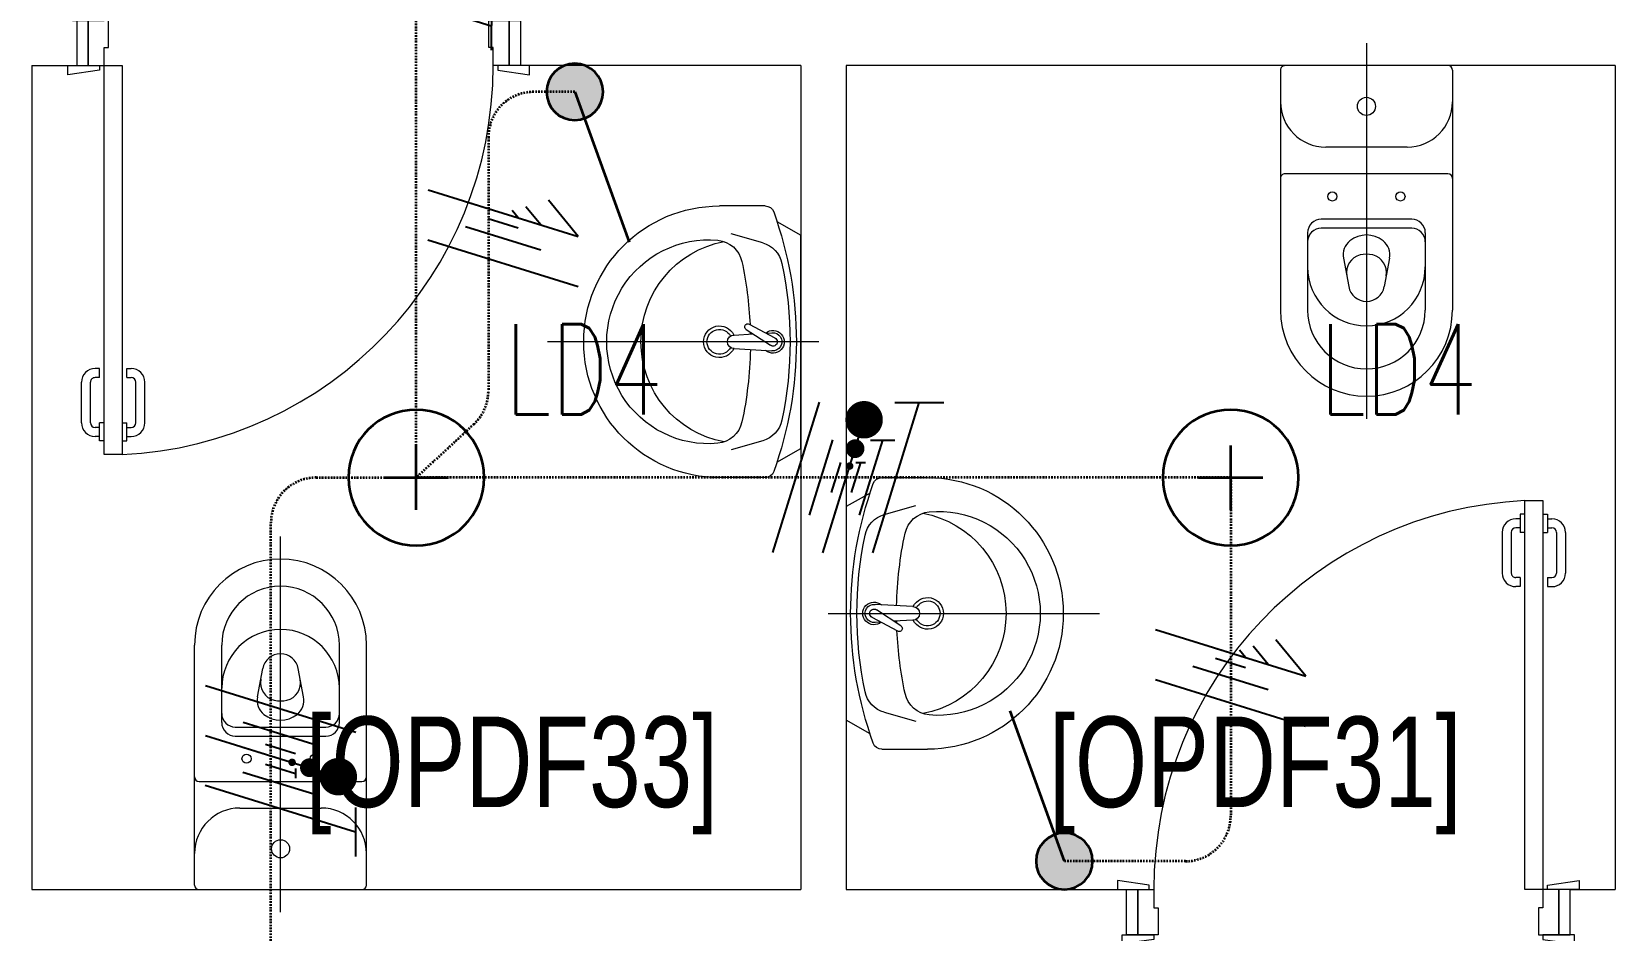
# Model space of a CAD drawing. Extents: x -12260 to 184725, y -29287 to 19916.
# Drawn here: x 34976 to 38476, y -8820 to -6835 of the extents above; entities that cross this region are included whole.
import ezdxf
from ezdxf.enums import TextEntityAlignment as Align

# ---------------------------------------------------------------- set-up
doc = ezdxf.new("R2010")
doc.units = 0
doc.header["$LTSCALE"] = 0.25
doc.linetypes.add('DASHDOT', pattern=[25.4, 12.7, -6.35, 0, -6.35])
for name, color, linetype, lineweight in [('01-First Floor-FUR$0$72_EGR_BASE_TEXT', 252, 'Continuous', 5), ('01-First Floor-FUR$0$SANIT', 250, 'Continuous', 5), ('01-First Floor-FUR$0$Walls', 251, 'Continuous', 5), ('01-First Floor-FUR$0$Wooden Joinery', 251, 'Continuous', 5), ('E-LITE-CIRC-NUMB', 6, 'Continuous', 25), ('E-LITE-CLNG @ 100', 150, 'Continuous', 35), ('E-LITE-CLNG-CNDT', 6, 'DASHDOT', 35), ('E-LITE-CTRL', 6, 'Continuous', 25), ('E-LITE-IDEN', 6, 'Continuous', 25), ('E-LITE-SWCH @ 100', 3, 'Continuous', 35), ('E-POWR-WIRE', 6, 'Continuous', 25), ('E-POWR-WIRE @ 100', 6, 'Continuous', 25), ('E-POWR-WIRE @ 20', 6, 'Continuous', 25), ('E-POWR-WIRE @ 50', 6, 'Continuous', 25)]:
    doc.layers.add(name, color=color, linetype=linetype, lineweight=lineweight)
doc.styles.add('01-First Floor-FUR$0$X3G_ENTITY_9F38', font='swisscl.ttf', dxfattribs={"height": 0.2})
doc.styles.add('DC_SIMPLEX', font='SIMPLEX.shx', dxfattribs={"width": 0.7})

# ---------------------------------------------------------------- blocks, each defined once
blk = doc.blocks.new('DC_LT-CL-Point')
for p, q in [((0, -0.711), (0, 0.711)), ((0.711, 0), (-0.711, 0))]:
    blk.add_line(p, q)
blk.add_circle((0, 0), 1.5)
at = {"layer": 'E-LITE-CIRC-NUMB', "style": 'DC_SIMPLEX', "width": 0.7, "flags": 8}
blk.add_attdef('CIRCUIT', text='', height=2, rotation=360, dxfattribs=at).set_placement((-3.364, 1.5), align=Align.RIGHT)
at = {"layer": 'E-LITE-CTRL', "style": 'DC_SIMPLEX', "width": 0.7, "flags": 8}
blk.add_attdef('CONTROL', (3.364, -3.498), '', height=2, rotation=360, dxfattribs=at)
at = {"layer": 'E-LITE-IDEN', "style": 'DC_SIMPLEX', "width": 0.7, "flags": 8}
blk.add_attdef('TYPE', (3.364, 1.5), '', height=2, rotation=360, dxfattribs=at)
blk = doc.blocks.new('*U33')
blk.add_hatch(color=256).paths.add_polyline_path([(-0.625, -0.625, 1), (0.625, -0.625, 1)])
blk.add_line((0, -0.625), (-1.2, -3.947))
blk.add_circle((0, -0.625), 0.625)
at = {"layer": 'E-LITE-CTRL', "style": 'DC_SIMPLEX', "width": 0.7, "flags": 8}
blk.add_attdef('CONTROL', (-26.627, -10.116), '', height=2, rotation=360, dxfattribs=at)
at = {"layer": 'E-LITE-IDEN', "style": 'DC_SIMPLEX', "width": 0.7, "flags": 8}
blk.add_attdef('TYPE', text='', height=2, rotation=360, dxfattribs=at).set_placement((-31.991, -10.116), align=Align.RIGHT)
blk = doc.blocks.new('*U37')
blk.add_hatch(color=256).paths.add_polyline_path([(0.625, 0.625, 1), (-0.625, 0.625, 1)])
blk.add_line((0, 0.625), (1.2, 3.947))
blk.add_circle((0, 0.625), 0.625)
at = {"layer": 'E-LITE-CTRL', "style": 'DC_SIMPLEX', "width": 0.7, "flags": 8}
blk.add_attdef('CONTROL', (-26.627, -10.116), '', height=2, rotation=360, dxfattribs=at)
at = {"layer": 'E-LITE-IDEN', "style": 'DC_SIMPLEX', "width": 0.7, "flags": 8}
blk.add_attdef('TYPE', text='', height=2, rotation=360, dxfattribs=at).set_placement((-31.991, -10.116), align=Align.RIGHT)
blk = doc.blocks.new('*U43')
for p, q in [((-1.658, 1.617), (1.663, 0.587)), ((-1.66, 0.515), (1.66, -0.515)), ((-1.663, -0.587), (1.658, -1.617)), ((1.659, -1.078), (1.657, -2.157))]:
    blk.add_line(p, q)
at = {"const_width": 0.414}
blk.add_lwpolyline([(1.278, -0.19, 1), (1.277, -0.604, 1)], format="xyb", close=True, dxfattribs=at)
blk = doc.blocks.new('*U787')
at = {"layer": 'E-POWR-WIRE @ 100', "xscale": 100, "yscale": 100, "zscale": 100}
blk.add_blockref('*U43', (35826, -6660.2), dxfattribs=at)
at = {"layer": 'E-POWR-WIRE @ 20', "xscale": 20, "yscale": 20, "zscale": 20}
blk.add_blockref('*U43', (35826, -6660.2), dxfattribs=at)
at = {"layer": 'E-POWR-WIRE @ 50', "xscale": 50, "yscale": 50, "zscale": 50}
blk.add_blockref('*U43', (35826, -6660.2), dxfattribs=at)
blk = doc.blocks.new('*U789')
at = {"layer": 'E-POWR-WIRE @ 100', "xscale": 100, "yscale": 100, "zscale": 100}
blk.add_blockref('*U43', (35526, -8441), dxfattribs=at)
at = {"layer": 'E-POWR-WIRE @ 20', "xscale": 20, "yscale": 20, "zscale": 20}
blk.add_blockref('*U43', (35526, -8441), dxfattribs=at)
at = {"layer": 'E-POWR-WIRE @ 50', "xscale": 50, "yscale": 50, "zscale": 50}
blk.add_blockref('*U43', (35526, -8441), dxfattribs=at)
blk = doc.blocks.new('*U44')
for p, q in [((-1.617, -1.658), (-0.587, 1.663)), ((-0.515, -1.66), (0.515, 1.66)), ((0.587, -1.663), (1.617, 1.658)), ((1.078, 1.659), (2.157, 1.657))]:
    blk.add_line(p, q)
at = {"const_width": 0.414}
blk.add_lwpolyline([(0.19, 1.278, 1), (0.604, 1.277, 1)], format="xyb", close=True, dxfattribs=at)
blk = doc.blocks.new('*U800')
at = {"layer": 'E-POWR-WIRE @ 100', "xscale": 100, "yscale": 100, "zscale": 100}
blk.add_blockref('*U44', (36776, -7820), dxfattribs=at)
at = {"layer": 'E-POWR-WIRE @ 20', "xscale": 20, "yscale": 20, "zscale": 20}
blk.add_blockref('*U44', (36776, -7820), dxfattribs=at)
at = {"layer": 'E-POWR-WIRE @ 50', "xscale": 50, "yscale": 50, "zscale": 50}
blk.add_blockref('*U44', (36776, -7820), dxfattribs=at)
blk = doc.blocks.new('*U45')
for p, q in [((-1.66, 0.515), (1.66, -0.515)), ((1.66, -0.515), (1.001, 0.287)), ((-1.663, -0.587), (1.658, -1.617))]:
    blk.add_line(p, q)
blk = doc.blocks.new('*U818')
at = {"layer": 'E-POWR-WIRE @ 100', "xscale": 100, "yscale": 100, "zscale": 100}
blk.add_blockref('*U45', (36018.1, -7236), dxfattribs=at)
at = {"layer": 'E-POWR-WIRE @ 20', "xscale": 20, "yscale": 20, "zscale": 20}
blk.add_blockref('*U45', (36018.1, -7236), dxfattribs=at)
at = {"layer": 'E-POWR-WIRE @ 50', "xscale": 50, "yscale": 50, "zscale": 50}
blk.add_blockref('*U45', (36018.1, -7236), dxfattribs=at)
blk = doc.blocks.new('*U819')
at = {"layer": 'E-POWR-WIRE @ 100', "xscale": 100, "yscale": 100, "zscale": 100}
blk.add_blockref('*U45', (37625.7, -8207), dxfattribs=at)
at = {"layer": 'E-POWR-WIRE @ 20', "xscale": 20, "yscale": 20, "zscale": 20}
blk.add_blockref('*U45', (37625.7, -8207), dxfattribs=at)
at = {"layer": 'E-POWR-WIRE @ 50', "xscale": 50, "yscale": 50, "zscale": 50}
blk.add_blockref('*U45', (37625.7, -8207), dxfattribs=at)
blk = doc.blocks.new('01-First Floor-FUR$0$A$C72370EFE')
at = {"layer": '01-First Floor-FUR$0$Wooden Joinery'}
for p, q in [((-0.01, -0.03), (-0.01, -0.07)), ((0, -0.03), (-0.01, -0.03)), ((0.04, -0.03), (0.05, -0.03)), ((0.05, -0.03), (0.05, -0.07)), ((-0.05, -0.07), (-0.05, -0.16)), ((-0.03, -0.07), (-0.03, -0.16)), ((-0.01, -0.04), (-0.02, -0.04)), ((-0.01, -0.06), (-0.02, -0.06)), ((0, -0.07), (-0.01, -0.07)), ((0.04, -0.07), (0.05, -0.07)), ((0.05, -0.04), (0.06, -0.04)), ((0.05, -0.06), (0.06, -0.06)), ((0.07, -0.07), (0.07, -0.16)), ((0.09, -0.07), (0.09, -0.16)), ((-0.01, -0.17), (-0.02, -0.17)), ((-0.01, -0.17), (-0.01, -0.19)), ((0.05, -0.17), (0.06, -0.17)), ((0.05, -0.17), (0.05, -0.19)), ((-0.01, -0.19), (-0.02, -0.19)), ((0.05, -0.19), (0.06, -0.19))]:
    blk.add_line(p, q, dxfattribs=at)
for centre, radius, start, end in [((-0.02, -0.07), 0.03, 90, 180), ((-0.02, -0.07), 0.01, 90, 180), ((0.06, -0.07), 0.03, 0, 90), ((0.06, -0.07), 0.01, 0, 90), ((-0.02, -0.16), 0.03, 180, 270), ((-0.02, -0.16), 0.01, 180, 270), ((0.06, -0.16), 0.01, 270, 0), ((0.06, -0.16), 0.03, 270, 0)]:
    blk.add_arc(centre, radius, start, end, dxfattribs=at)
blk = doc.blocks.new('01-First Floor-FUR$0$A$C5DAD61B4')
at = {"layer": '01-First Floor-FUR$0$Wooden Joinery'}
for points in [[(80, 959.1), (80, 969.1), (10, 979.1), (10, 959.1)], [(940, 959.1), (940, 969.1), (1010, 979.1), (1010, 959.1)], [(70, 859.1), (70, 849.1), (0, 839.1), (0, 859.1)], [(120, 859.1), (120, 0), (80, 0), (80, 859.1)], [(950, 859.1), (950, 849.1), (1020, 839.1), (1020, 859.1)]]:
    blk.add_lwpolyline(points, close=True, dxfattribs=at)
for points in [[(45, 859.1), (45, 959.1), (20, 959.1), (20, 859.1), (45, 859.1)], [(45, 859.1), (80, 859.1), (80, 899.1), (90, 899.1), (90, 959.1), (45, 959.1), (45, 859.1)], [(975, 859.1), (940, 859.1), (940, 899.1), (930, 899.1), (930, 959.1), (975, 959.1), (975, 859.1)], [(975, 859.1), (975, 959.1), (1000, 959.1), (1000, 859.1), (975, 859.1)]]:
    blk.add_lwpolyline(points, dxfattribs=at)
blk.add_arc((80, 859.1), 860, 272.666, 0, dxfattribs=at)
at = {"layer": '01-First Floor-FUR$0$Wooden Joinery', "xscale": 999.9999999998854, "yscale": 999.9999999998854, "zscale": 999.9999999998854, "rotation": 180}
blk.add_blockref('01-First Floor-FUR$0$A$C72370EFE', (120, 0), dxfattribs=at)
blk = doc.blocks.new('01-First Floor-FUR$0$WC manta')
at = {"layer": '01-First Floor-FUR$0$SANIT'}
for p, q in [((-0.13, 0.18), (-0.13, -0.18)), ((-0.12, 0.19), (0.41, 0.19)), ((0.109, 0.18), (0.109, -0.18)), ((0.239, 0.13), (0.41, 0.13)), ((0.05, 0.09), (0.05, -0.09)), ((0.209, 0.1), (0.209, -0.1)), ((0.229, 0.1), (0.229, -0.1)), ((0.2955, 0.051), (0.3581, 0.0393)), ((-0.18, 0), (0.65, 0)), ((0.2955, -0.051), (0.3581, -0.0393)), ((0.239, -0.13), (0.41, -0.13)), ((-0.12, -0.19), (0.41, -0.19))]:
    blk.add_line(p, q, dxfattribs=at)
for centre, radius in [((0.159, 0.0752), 0.01), ((-0.04, 0), 0.02), ((0.159, -0.0753), 0.01)]:
    blk.add_circle(centre, radius, dxfattribs=at)
for centre, radius, start, end in [((-0.12, 0.18), 0.01, 90, 180), ((-0.05, 0.09), 0.1, 0, 90), ((0.119, 0.18), 0.01, 90, 180), ((0.41, 0), 0.19, 270, 90), ((0.239, 0.1), 0.03, 90, 180), ((0.259, 0.1), 0.03, 90, 180), ((0.3147, 0), 0.13, 270, 90), ((0.41, 0), 0.13, 270, 90), ((0.3029, 0), 0.0588, 141.525, 218.475), ((0.2882, 0.0117), 0.04, 79.4289, 141.525), ((0.3271, 0.0044), 0.04, 79.4289, 166.4176), ((0.3507, 0), 0.04, 280.5711, 79.4289), ((0.3454, 0), 0.0588, 166.4176, 193.5824), ((0.3271, -0.0044), 0.04, 193.5824, 280.5711), ((0.2882, -0.0117), 0.04, 218.475, 280.5711), ((-0.05, -0.09), 0.1, 270, 0), ((0.239, -0.1), 0.03, 180, 270), ((0.259, -0.1), 0.03, 180, 270), ((-0.12, -0.18), 0.01, 180, 270), ((0.119, -0.18), 0.01, 180, 270)]:
    blk.add_arc(centre, radius, start, end, dxfattribs=at)
blk = doc.blocks.new('01-First Floor-FUR$0$lav-manta 60')
at = {"layer": '01-First Floor-FUR$0$SANIT'}
for p, q in [((0, 0.04), (0, -0.56)), ((-0.2658, -0.0529), (-0.2358, 0)), ((-0.2358, 0), (0.2358, 0)), ((0.2658, -0.0529), (0.2358, 0)), ((-0.015, -0.1473), (-0.0199, -0.064)), ((0.0274, -0.121), (-0.0078, -0.0673)), ((0.0389, -0.1142), (0.0087, -0.0575)), ((0.0191, -0.077), (0.0199, -0.064)), ((-0.3, -0.0789), (-0.3, -0.18)), ((-0.2185, -0.0841), (-0.2383, -0.1537)), ((0.2185, -0.0841), (0.2383, -0.1537)), ((0.3, -0.0789), (0.3, -0.18)), ((0.015, -0.1473), (0.0174, -0.1057))]:
    blk.add_line(p, q, dxfattribs=at)
for centre, radius, start, end in [((0, -0.8557), 0.8457, 70.1771, 109.8229), ((0, -0.8696), 0.8457, 78.1914, 101.8086), ((-0.28, -0.0789), 0.02, 109.8229, 180), ((-0.1608, -0.1006), 0.06, 101.8086, 164.0794), ((0, -0.0617), 0.025, 320.7474, 220.368), ((0, -0.0617), 0.02, 353.2671, 186.682), ((0, -0.0617), 0.00966, 25.4127, 215.9577), ((0.1608, -0.1006), 0.06, 15.9206, 78.1914), ((0.28, -0.0789), 0.02, 0, 70.1771), ((-0.1645, -0.189), 0.06, 102.0883, 174.8142), ((0, -0.9572), 0.8457, 91.1572, 102.0883), ((0, -0.9572), 0.8457, 88.5486, 88.844), ((0.0332, -0.1176), 0.00666, 210.6852, 30.6852), ((0, -0.9572), 0.8457, 77.9117, 87.4274), ((0.1645, -0.189), 0.06, 5.1858, 77.9117), ((0, -0.1282), 0.2252, 190.6097, 349.3903), ((0, -0.18), 0.035, 115.3106, 64.6894), ((0, -0.18), 0.0275, 117.1496, 62.8504), ((0, -0.1473), 0.015, 180, 0), ((0, -0.18), 0.3, 180, 0), ((0, -0.2039), 0.2252, 174.8142, 5.1858)]:
    blk.add_arc(centre, radius, start, end, dxfattribs=at)
blk = doc.blocks.new('01-First Floor-FUR')
at = {"layer": '01-First Floor-FUR$0$Walls'}
for p, q in [((34976, -6910), (34976, -8730)), ((34976, -6910), (35076, -6910)), ((36676, -6910), (36056, -6910)), ((36676, -6910), (36676, -8730)), ((38476, -6910), (36776, -6910)), ((36776, -6910), (36776, -8730)), ((38476, -6910), (38476, -8730)), ((34976, -8730), (36676, -8730)), ((36776, -8730), (37396, -8730)), ((38376, -8730), (38476, -8730))]:
    blk.add_line(p, q, dxfattribs=at)
at = {"layer": '01-First Floor-FUR$0$SANIT'}
for name, p, xscale, yscale, zscale, rotation in [('01-First Floor-FUR$0$WC manta', (37926, -7040), 999.9999999999995, 999.9999999999995, 999.9999999999995, 270), ('01-First Floor-FUR$0$lav-manta 60', (36676, -7520), -1000.000000000223, 1000.000000000223, 1000.000000000223, 270), ('01-First Floor-FUR$0$lav-manta 60', (36776, -8120), -1000.000000000223, 1000.000000000223, 1000.000000000223, 90), ('01-First Floor-FUR$0$WC manta', (35526, -8600), 999.9999999999995, 999.9999999999995, 999.9999999999995, 90.00000000000001)]:
    blk.add_blockref(name, p, dxfattribs=dict(at, xscale=xscale, yscale=yscale, zscale=zscale, rotation=rotation))
at = {"layer": '01-First Floor-FUR$0$Wooden Joinery'}
blk.add_blockref('01-First Floor-FUR$0$A$C5DAD61B4', (35056, -7769.1), dxfattribs=at)
at = {"layer": '01-First Floor-FUR$0$Wooden Joinery', "rotation": 180}
blk.add_blockref('01-First Floor-FUR$0$A$C5DAD61B4', (38396, -7870.9), dxfattribs=at)
at = {"layer": '01-First Floor-FUR$0$72_EGR_BASE_TEXT', "char_height": 200, "attachment_point": 2, "style": '01-First Floor-FUR$0$X3G_ENTITY_9F38'}
for s, insert in [('[OPDF33]', (36037.2, -8347.8, 0)), ('[OPDF31]', (37680.4, -8347.8, 0))]:
    blk.add_mtext(s, dxfattribs=dict(at, insert=insert))

msp = doc.modelspace()

# ---------------------------------------------------------------- linework, layer by layer
at = {"layer": 'E-LITE-CLNG-CNDT'}
for points in [[(35826, -7820), (35826, -6210)], [(37626, -7820), (35826, -7820)]]:
    msp.add_lwpolyline(points, dxfattribs=at)
for points in [[(36176.2, -6968), (36085.3, -6968, 0.414214), (35985.3, -7068), (35985.3, -7628.9, -0.209063), (35953.2, -7702.3), (35826, -7820)], [(37626, -7820), (37626, -8567.3, -0.414214), (37526, -8667.3), (37258.3, -8667.3)]]:
    msp.add_lwpolyline(points, format="xyb", dxfattribs=at)
at = {"layer": 'E-LITE-CLNG-CNDT', "elevation": -0.1}
msp.add_lwpolyline([(35504.9, -9230), (35504.9, -7920, -0.414214), (35604.9, -7820), (35826, -7820)], format="xyb", dxfattribs=at)

# ---------------------------------------------------------------- block references
at = {"layer": 'E-LITE-CLNG @ 100'}
ref = msp.add_blockref('DC_LT-CL-Point', (35826, -7820), dxfattribs=dict(at, xscale=-99.99999999999999, yscale=99.99999999999999, zscale=99.99999999999999))
ref.add_attrib('TYPE', 'LD4', (36022.4, -7680.7), dxfattribs={"layer": 'E-LITE-IDEN', "height": 200, "style": 'DC_SIMPLEX', "width": 0.7, "flags": 8})
ref = msp.add_blockref('DC_LT-CL-Point', (37626, -7820), dxfattribs=dict(at, xscale=-99.99999999999999, yscale=99.99999999999999, zscale=99.99999999999999))
ref.add_attrib('TYPE', 'LD4', (37822.4, -7680.7), dxfattribs={"layer": 'E-LITE-IDEN', "height": 200, "style": 'DC_SIMPLEX', "width": 0.7, "flags": 8})
at = {"layer": 'E-LITE-CLNG-CNDT'}
msp.add_blockref('01-First Floor-FUR', (0, 0), dxfattribs=at)
at = {"layer": 'E-LITE-SWCH @ 100', "xscale": -100, "yscale": 100, "zscale": 100}
for name, p in [('*U33', (36176.2, -6905.5)), ('*U37', (37258.3, -8729.8))]:
    msp.add_blockref(name, p, dxfattribs=at)
at = {"layer": 'E-POWR-WIRE'}
for name in ['*U787', '*U818', '*U800', '*U819', '*U789']:
    msp.add_blockref(name, (0, 0), dxfattribs=at)

doc.saveas('drawing.dxf')
